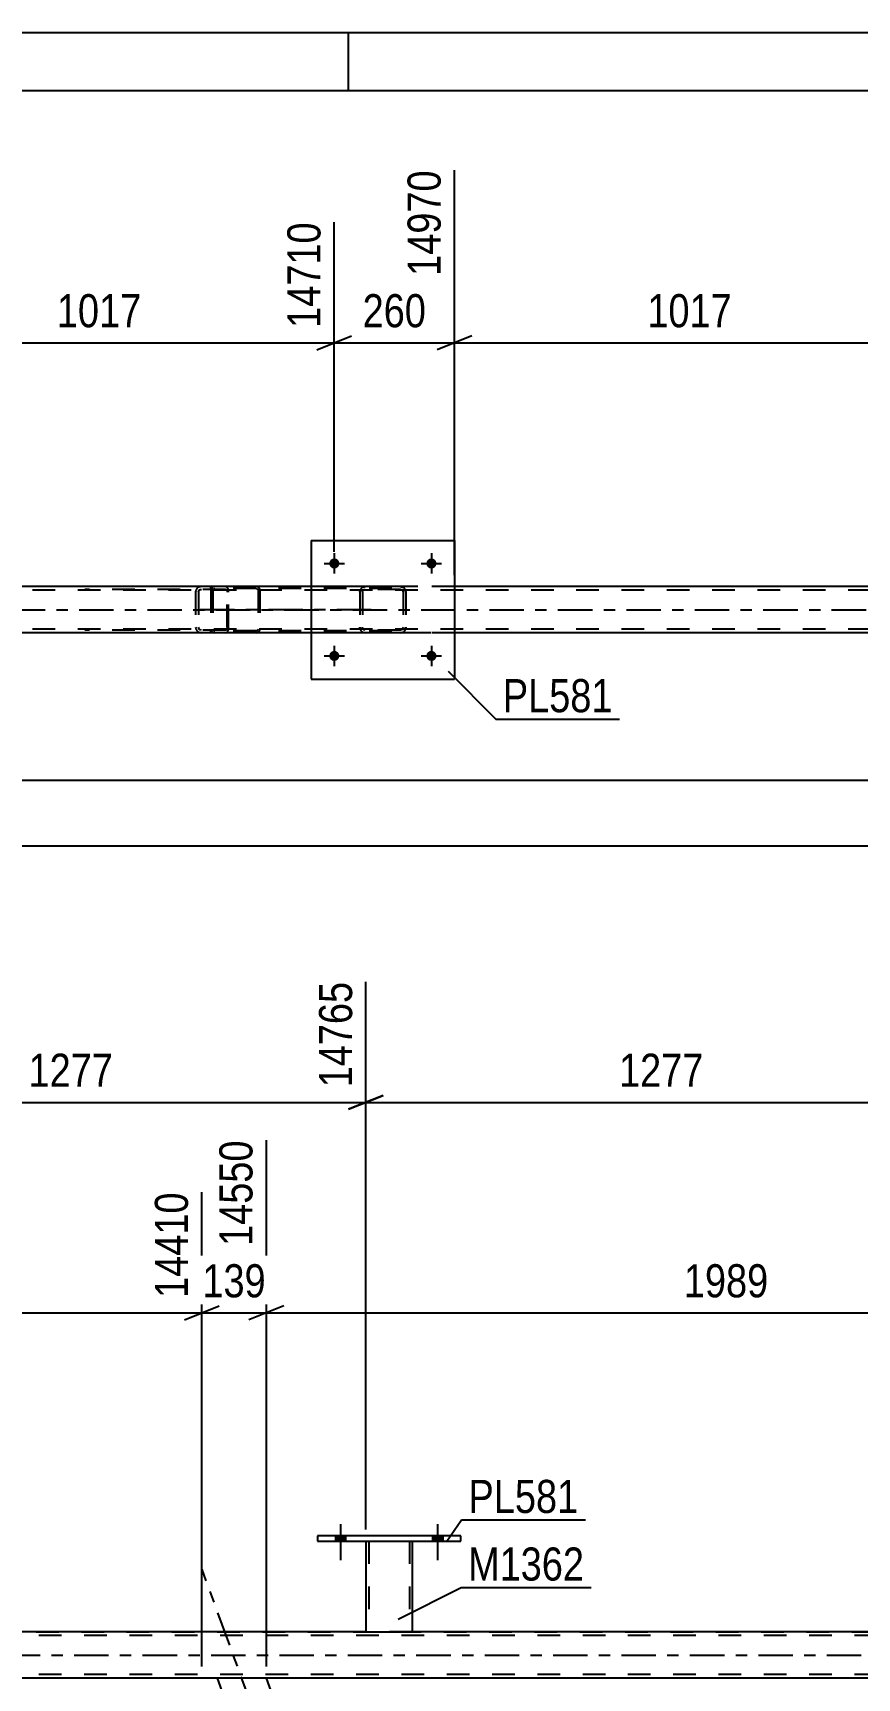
# Model space of a CAD drawing. Header units: millimetres. Extents: x 0 to 841, y 0 to 594.
# Drawn here: x 603.7 to 675, y 451.6 to 594 of the extents above; entities that cross this region are included whole.
import ezdxf

# ---------------------------------------------------------------- set-up
doc = ezdxf.new("R2010")
doc.units = ezdxf.units.MM
doc.linetypes.add('DXK_LINE_DOT2', pattern=[3.9198, 1.9599, -1.9599])
doc.linetypes.add('DXK_LINE_DOT3', pattern=[5.9187, 2.979, -0.9799, 0.9799, -0.9799])
doc.styles.add('Arial Narrow', font='ARIALN.TTF', dxfattribs={"height": 0.2})

# ---------------------------------------------------------------- blocks, each defined once
blk = doc.blocks.new('Unknown-814735583-1133')
at = {"color": 5, "linetype": 'Continuous'}
for p, q in [((841, 594), (0, 594)), ((631, 589), (631, 594)), ((836, 589), (5, 589))]:
    blk.add_line(p, q, dxfattribs=at)
blk = doc.blocks.new('Bolt-814735583-5156 - 5134')
at = {"linetype": 'Continuous'}
for points in [[(630.21, 548.09, -1), (629.33, 548.09, -1)], [(638.61, 548.09, -1), (637.73, 548.09, -1)]]:
    blk.add_hatch(color=1, dxfattribs=at).paths.add_polyline_path(points)
at = {"color": 1, "linetype": 'Continuous'}
for p, q in [((628.89, 548.09), (630.65, 548.09)), ((629.77, 548.97), (629.77, 547.21)), ((637.29, 548.09), (639.05, 548.09)), ((638.17, 548.97), (638.17, 547.21))]:
    blk.add_line(p, q, dxfattribs=at)
blk = doc.blocks.new('Bolt-814735583-5157 - 5134')
at = {"linetype": 'Continuous'}
for points in [[(630.21, 540.09, -1), (629.33, 540.09, -1)], [(638.61, 540.09, -1), (637.73, 540.09, -1)]]:
    blk.add_hatch(color=1, dxfattribs=at).paths.add_polyline_path(points)
at = {"color": 1, "linetype": 'Continuous'}
for p, q in [((629.77, 540.97), (629.77, 539.21)), ((638.17, 540.97), (638.17, 539.21)), ((628.89, 540.09), (630.65, 540.09)), ((637.29, 540.09), (639.05, 540.09))]:
    blk.add_line(p, q, dxfattribs=at)
blk = doc.blocks.new('Part-814735583-5229 - 5134')
at = {"color": 2, "linetype": 'Continuous'}
for p, q in [((627.77, 550.09), (627.77, 538.09)), ((627.77, 550.09), (640.17, 550.09)), ((640.17, 550.09), (640.17, 538.09)), ((627.77, 538.09), (640.17, 538.09))]:
    blk.add_line(p, q, dxfattribs=at)
blk = doc.blocks.new('Part-814735583-5230 - 5134')
at = {"color": 7, "linetype": 'DXK_LINE_DOT2'}
for p, q in [((631.97, 545.61), (632, 545.79)), ((632, 545.79), (631.97, 545.61)), ((631.97, 545.61), (631.97, 542.57)), ((632.21, 545.61), (632.22, 545.7)), ((632.21, 545.61), (632.21, 542.57)), ((632.22, 545.7), (632.28, 545.78)), ((632.26, 546.05), (632.45, 546.09)), ((632.45, 546.09), (632.26, 546.05)), ((632.28, 545.78), (632.35, 545.83)), ((632.35, 545.83), (632.45, 545.85)), ((635.49, 546.09), (632.45, 546.09)), ((635.49, 545.85), (632.45, 545.85)), ((635.49, 546.09), (635.67, 546.05)), ((635.67, 546.05), (635.49, 546.09)), ((635.49, 545.85), (635.58, 545.83)), ((635.58, 545.83), (635.66, 545.78)), ((635.66, 545.78), (635.71, 545.7)), ((635.71, 545.7), (635.73, 545.61)), ((635.73, 545.61), (635.73, 542.57)), ((635.93, 545.79), (635.97, 545.61)), ((635.97, 545.61), (635.93, 545.79)), ((635.97, 545.61), (635.97, 542.57)), ((632, 542.39), (631.97, 542.57)), ((631.97, 542.57), (632, 542.39)), ((632.22, 542.48), (632.21, 542.57)), ((632.28, 542.4), (632.22, 542.48)), ((632.35, 542.35), (632.28, 542.4)), ((635.66, 542.4), (635.58, 542.35)), ((635.71, 542.48), (635.66, 542.4)), ((635.73, 542.57), (635.71, 542.48)), ((635.97, 542.57), (635.93, 542.39)), ((635.93, 542.39), (635.97, 542.57)), ((632.45, 542.09), (632.26, 542.13)), ((632.26, 542.13), (632.45, 542.09)), ((632.45, 542.33), (632.35, 542.35)), ((635.49, 542.33), (632.45, 542.33)), ((635.49, 542.09), (632.45, 542.09)), ((635.58, 542.35), (635.49, 542.33)), ((635.67, 542.13), (635.49, 542.09)), ((635.49, 542.09), (635.67, 542.13))]:
    blk.add_line(p, q, dxfattribs=at)
at = {"color": 7, "linetype": 'DXK_LINE_DOT3'}
blk.add_line((633.97, 544.09), (633.97, 544.09), dxfattribs=at)
at = {"color": 7, "linetype": 'DXK_LINE_DOT2'}
for centre, start, end in [((632.45, 545.61), 112.5, 157.5), ((632.45, 545.61), 112.5, 157.5), ((635.49, 545.61), 22.5, 67.5), ((635.49, 545.61), 22.5, 67.5), ((632.45, 542.57), 202.5, 247.5), ((632.45, 542.57), 202.5, 247.5), ((635.49, 542.57), 292.5, 337.5), ((635.49, 542.57), 292.5, 337.5)]:
    blk.add_arc(centre, 0.48, start, end, dxfattribs=at)
blk = doc.blocks.new('Part-814735583-5274 - 5134')
at = {"color": 7, "linetype": 'DXK_LINE_DOT2'}
for p, q in [((620.36, 546.09), (608.2, 546.09)), ((620.36, 545.85), (608.2, 545.85)), ((617.8, 545.75), (617.77, 545.61)), ((617.77, 545.61), (617.77, 542.57)), ((617.81, 545.79), (617.8, 545.75)), ((618.02, 545.61), (618.04, 545.7)), ((618.02, 545.61), (618.02, 542.57)), ((618.04, 545.7), (618.09, 545.78)), ((618.27, 546.09), (618.08, 546.05)), ((618.09, 545.78), (618.17, 545.83)), ((618.17, 545.83), (618.27, 545.85)), ((619.09, 545.85), (619.09, 546.09)), ((620.47, 546.05), (620.36, 546.09)), ((620.36, 545.85), (620.41, 545.83)), ((620.41, 545.83), (620.46, 545.78)), ((620.46, 545.78), (620.49, 545.7)), ((620.55, 545.95), (620.47, 546.05)), ((620.49, 545.7), (620.5, 545.61)), ((620.5, 542.57), (620.5, 545.61)), ((620.61, 545.79), (620.55, 545.95)), ((620.63, 545.61), (620.61, 545.79)), ((620.63, 542.57), (620.63, 545.61)), ((617.77, 542.57), (617.79, 542.49)), ((617.79, 542.49), (617.81, 542.39)), ((618.04, 542.48), (618.02, 542.57)), ((618.09, 542.4), (618.04, 542.48)), ((618.17, 542.35), (618.09, 542.4)), ((620.46, 542.4), (620.41, 542.35)), ((620.49, 542.48), (620.46, 542.4)), ((620.5, 542.57), (620.49, 542.48)), ((620.55, 542.23), (620.61, 542.39)), ((620.61, 542.39), (620.63, 542.57)), ((620.36, 542.33), (608.2, 542.33)), ((620.36, 542.09), (608.2, 542.09)), ((618.08, 542.13), (618.27, 542.09)), ((618.27, 542.33), (618.17, 542.35)), ((619.09, 542.09), (619.09, 542.33)), ((620.41, 542.35), (620.36, 542.33)), ((620.36, 542.09), (620.47, 542.13)), ((620.47, 542.13), (620.55, 542.23))]:
    blk.add_line(p, q, dxfattribs=at)
for centre, start, end in [((618.26, 545.6), 111.1941, 156.1506), ((618.26, 542.59), 203.8494, 248.8059)]:
    blk.add_arc(centre, 0.492, start, end, dxfattribs=at)
blk = doc.blocks.new('Part-814735583-5301 - 5134')
at = {"color": 7, "linetype": 'DXK_LINE_DOT2'}
for p, q in [((619.11, 545.89), (619.09, 545.77)), ((619.09, 545.77), (619.09, 542.41)), ((619.26, 545.77), (619.27, 545.83)), ((619.26, 545.77), (619.26, 542.41)), ((619.27, 545.83), (619.31, 545.88)), ((619.43, 546.09), (619.3, 546.07)), ((619.31, 545.88), (619.36, 545.92)), ((619.36, 545.92), (619.43, 545.93)), ((634.75, 546.09), (619.43, 546.09)), ((634.75, 545.93), (619.43, 545.93)), ((623.13, 546.07), (623, 546.09)), ((623, 545.93), (623.07, 545.92)), ((623.07, 545.92), (623.09, 545.9)), ((623.09, 545.9), (623.12, 545.88)), ((623.12, 545.88), (623.16, 545.83)), ((623.16, 545.83), (623.17, 545.77)), ((623.17, 545.77), (623.17, 542.41)), ((623.34, 545.77), (623.32, 545.89)), ((623.34, 545.77), (623.34, 542.41)), ((619.09, 542.41), (619.11, 542.29)), ((619.27, 542.35), (619.26, 542.41)), ((623.17, 542.41), (623.16, 542.35)), ((623.32, 542.29), (623.34, 542.41)), ((619.31, 542.3), (619.27, 542.35)), ((619.3, 542.11), (619.43, 542.09)), ((619.31, 542.3), (619.34, 542.28)), ((619.34, 542.28), (619.36, 542.26)), ((619.36, 542.26), (619.43, 542.25)), ((634.75, 542.25), (619.43, 542.25)), ((634.75, 542.09), (619.43, 542.09)), ((623.07, 542.26), (623, 542.25)), ((623, 542.09), (623.13, 542.11)), ((623.12, 542.3), (623.07, 542.26)), ((623.16, 542.35), (623.12, 542.3))]:
    blk.add_line(p, q, dxfattribs=at)
at = {"color": 7, "linetype": 'DXK_LINE_DOT3'}
blk.add_line((632.97, 544.09), (617.79, 544.09), dxfattribs=at)
at = {"color": 7, "linetype": 'DXK_LINE_DOT2'}
for centre, start, end in [((619.41, 545.76), 110.7583, 155.68), ((623.01, 545.76), 24.32, 69.2417), ((619.41, 542.42), 204.32, 249.2417), ((623.01, 542.42), 290.7583, 335.68)]:
    blk.add_arc(centre, 0.331, start, end, dxfattribs=at)
blk = doc.blocks.new('Part-814735583-5334 - 5134')
at = {"color": 7, "linetype": 'DXK_LINE_DOT2'}
for p, q in [((762.42, 545.77), (98.68, 545.77)), ((762.42, 546.09), (116.96, 546.09)), ((640.17, 546.09), (627.77, 546.09)), ((762.42, 542.41), (98.68, 542.41)), ((759.62, 542.09), (116.96, 542.09)), ((640.17, 542.09), (627.77, 542.09))]:
    blk.add_line(p, q, dxfattribs=at)
at = {"color": 2, "linetype": 'Continuous'}
for p, q in [((627.77, 546.09), (589.09, 546.09)), ((678.85, 546.09), (640.17, 546.09)), ((627.77, 542.09), (589.09, 542.09)), ((678.85, 542.09), (640.17, 542.09))]:
    blk.add_line(p, q, dxfattribs=at)
at = {"color": 7, "linetype": 'DXK_LINE_DOT3'}
blk.add_line((98.68, 544.09), (762.42, 544.09), dxfattribs=at)
blk = doc.blocks.new('Bolt-814735583-3321 - 3299')
at = {"linetype": 'Continuous'}
for points in [[(629.87, 463.48), (630.75, 463.48), (630.75, 463.96), (629.87, 463.96)], [(638.27, 463.48), (639.15, 463.48), (639.15, 463.96), (638.27, 463.96)]]:
    blk.add_hatch(color=1, dxfattribs=at).paths.add_polyline_path(points)
at = {"color": 1, "linetype": 'Continuous'}
for p, q in [((630.31, 464.96), (630.31, 461.84)), ((638.71, 464.96), (638.71, 461.84)), ((629.87, 463.96), (629.87, 463.48)), ((630.75, 463.96), (630.75, 463.48)), ((638.27, 463.96), (638.27, 463.48)), ((639.15, 463.96), (639.15, 463.48))]:
    blk.add_line(p, q, dxfattribs=at)
blk = doc.blocks.new('Bolt-814735583-3322 - 3299')
at = {"linetype": 'Continuous'}
for points in [[(629.87, 463.48), (630.75, 463.48), (630.75, 463.96), (629.87, 463.96)], [(638.27, 463.48), (639.15, 463.48), (639.15, 463.96), (638.27, 463.96)]]:
    blk.add_hatch(color=1, dxfattribs=at).paths.add_polyline_path(points)
at = {"color": 1, "linetype": 'Continuous'}
for p, q in [((630.31, 464.96), (630.31, 461.84)), ((638.71, 464.96), (638.71, 461.84)), ((629.87, 463.96), (629.87, 463.48)), ((630.75, 463.96), (630.75, 463.48)), ((638.27, 463.96), (638.27, 463.48)), ((639.15, 463.96), (639.15, 463.48))]:
    blk.add_line(p, q, dxfattribs=at)
blk = doc.blocks.new('Part-814735583-3468 - 3299')
at = {"color": 2, "linetype": 'Continuous'}
for p, q in [((628.31, 463.96), (628.31, 463.48)), ((640.71, 463.96), (628.31, 463.96)), ((628.31, 463.48), (640.71, 463.48)), ((640.71, 463.48), (640.71, 463.96))]:
    blk.add_line(p, q, dxfattribs=at)
blk = doc.blocks.new('Part-814735583-3473 - 3299')
at = {"color": 7, "linetype": 'DXK_LINE_DOT2'}
for p, q in [((632.51, 463.49), (636.51, 463.49)), ((632.51, 463.48), (632.51, 463.49)), ((632.51, 463.49), (632.51, 463.48)), ((632.75, 463.49), (632.75, 455.64)), ((636.27, 463.49), (636.27, 455.64)), ((636.51, 463.49), (636.51, 463.48)), ((636.51, 463.48), (636.51, 463.49)), ((636.22, 455.64), (636.25, 455.64)), ((636.22, 455.64), (636.25, 455.64)), ((636.25, 455.64), (636.27, 455.64)), ((636.25, 455.64), (636.27, 455.64))]:
    blk.add_line(p, q, dxfattribs=at)
at = {"color": 2, "linetype": 'Continuous'}
for p, q in [((632.51, 463.48), (632.51, 455.64)), ((636.51, 463.48), (636.51, 455.64)), ((632.51, 455.64), (636.51, 455.64))]:
    blk.add_line(p, q, dxfattribs=at)
blk = doc.blocks.new('Part-814735583-3633 - 3299')
at = {"color": 7, "linetype": 'DXK_LINE_DOT2'}
for p, q in [((172.79, 455.64), (762.97, 455.64)), ((636.51, 455.64), (632.51, 455.64)), ((762.97, 455.32), (56.83, 455.32)), ((762.97, 451.96), (56.83, 451.96)), ((623.89, 451.64), (618.31, 451.64))]:
    blk.add_line(p, q, dxfattribs=at)
at = {"color": 2, "linetype": 'Continuous'}
for p, q in [((632.51, 455.64), (585.43, 455.64)), ((683.59, 455.64), (636.51, 455.64)), ((618.31, 451.64), (538.76, 451.64)), ((703.45, 451.64), (623.89, 451.64))]:
    blk.add_line(p, q, dxfattribs=at)
at = {"color": 7, "linetype": 'DXK_LINE_DOT3'}
blk.add_line((56.83, 453.64), (762.97, 453.64), dxfattribs=at)
blk = doc.blocks.new('Part-814735583-3549 - 3299')
at = {"color": 7, "linetype": 'DXK_LINE_DOT3'}
blk.add_line((669.3, 321.02), (618.34, 461.04), dxfattribs=at)
at = {"color": 2, "linetype": 'Continuous'}
for p, q in [((623.89, 451.64), (619.63, 451.64)), ((666.26, 335.24), (623.89, 451.64)), ((662, 335.24), (621.16, 447.44))]:
    blk.add_line(p, q, dxfattribs=at)
at = {"color": 7, "linetype": 'DXK_LINE_DOT2'}
for p, q in [((619.63, 451.64), (621.16, 447.44)), ((663.92, 330.42), (619.8, 451.64)), ((667.84, 330.42), (623.72, 451.64)), ((663.75, 330.42), (662, 335.24)), ((668.01, 330.42), (666.26, 335.24)), ((668.01, 330.42), (663.75, 330.42))]:
    blk.add_line(p, q, dxfattribs=at)
blk = doc.blocks.new('StraightDimension-814735583-8632 - 5134')
at = {"color": 7, "linetype": 'Continuous'}
blk.add_line((56.76, 529.33), (762.42, 529.33), dxfattribs=at)
blk = doc.blocks.new('StraightDimension-814735583-5843 - 5134')
at = {"color": 7, "linetype": 'Continuous'}
for p, q in [((640.17, 547.09), (640.17, 582.12)), ((680.85, 549.09), (680.85, 577.62)), ((641.67, 567.78), (638.67, 566.58)), ((640.17, 567.18), (680.85, 567.18)), ((679.35, 566.58), (682.35, 567.78))]:
    blk.add_line(p, q, dxfattribs=at)
at = {"color": 0}
blk.add_wipeout([(664.76, 567.93), (664.76, 572.13), (656.25, 572.13), (656.25, 567.93)], dxfattribs=at)
at = {"color": 3, "style": 'Arial Narrow'}
blk.add_text('1017', height=2.863, dxfattribs=at).set_placement((656.85, 568.53))
at = {"color": 0, "linetype": 'Continuous'}
blk.add_wipeout([(680.25, 578.22), (676.05, 578.22), (676.05, 567.88), (680.25, 567.88)], dxfattribs=at)
at = {"color": 3, "linetype": 'Continuous', "style": 'Arial Narrow'}
blk.add_text('15987', height=2.863, rotation=90.0002, dxfattribs=at).set_placement((679.65, 568.48))
blk = doc.blocks.new('StraightDimension-814735583-5807 - 5134')
at = {"color": 7, "linetype": 'Continuous'}
for p, q in [((589.09, 547.09), (589.09, 582.12)), ((629.77, 549.09), (629.77, 577.62)), ((590.59, 567.78), (587.59, 566.58)), ((589.09, 567.18), (629.77, 567.18)), ((628.27, 566.58), (631.27, 567.78))]:
    blk.add_line(p, q, dxfattribs=at)
at = {"color": 0}
blk.add_wipeout([(613.68, 567.93), (613.68, 572.13), (605.17, 572.13), (605.17, 567.93)], dxfattribs=at)
at = {"color": 3, "style": 'Arial Narrow'}
blk.add_text('1017', height=2.863, dxfattribs=at).set_placement((605.77, 568.53))
at = {"color": 0, "linetype": 'Continuous'}
blk.add_wipeout([(629.17, 578.22), (624.97, 578.22), (624.97, 567.88), (629.17, 567.88)], dxfattribs=at)
at = {"color": 3, "linetype": 'Continuous', "style": 'Arial Narrow'}
blk.add_text('14710', height=2.863, rotation=90.0002, dxfattribs=at).set_placement((628.57, 568.48))
blk = doc.blocks.new('StraightDimension-814735583-5825 - 5134')
at = {"color": 7, "linetype": 'Continuous'}
for p, q in [((640.17, 547.09), (640.17, 582.12)), ((629.77, 549.09), (629.77, 577.62)), ((628.27, 566.58), (631.27, 567.78)), ((629.77, 567.18), (640.17, 567.18)), ((641.67, 567.78), (638.67, 566.58))]:
    blk.add_line(p, q, dxfattribs=at)
at = {"color": 0}
blk.add_wipeout([(638.31, 567.93), (638.31, 572.13), (631.62, 572.13), (631.62, 567.93)], dxfattribs=at)
at = {"color": 3, "style": 'Arial Narrow'}
blk.add_text('260', height=2.863, dxfattribs=at).set_placement((632.22, 568.53))
at = {"color": 0, "linetype": 'Continuous'}
blk.add_wipeout([(639.57, 582.72), (635.37, 582.72), (635.37, 572.38), (639.57, 572.38)], dxfattribs=at)
at = {"color": 3, "linetype": 'Continuous', "style": 'Arial Narrow'}
blk.add_text('14970', height=2.863, rotation=90.0002, dxfattribs=at).set_placement((638.97, 572.98))
blk = doc.blocks.new('StraightDimension-814735583-10466 - 5134')
at = {"color": 7, "linetype": 'Continuous'}
blk.add_line((56.12, 523.66), (763.06, 523.66), dxfattribs=at)
blk = doc.blocks.new('StraightDimension-814735583-4511 - 3299')
at = {"color": 7, "linetype": 'Continuous'}
for p, q in [((623.89, 452.64), (623.89, 498.18)), ((703.45, 452.64), (703.45, 493.68)), ((625.39, 483.84), (622.39, 482.64)), ((623.89, 483.24), (703.45, 483.24)), ((701.95, 482.64), (704.95, 483.84))]:
    blk.add_line(p, q, dxfattribs=at)
at = {"color": 0}
blk.add_wipeout([(667.93, 483.99), (667.93, 488.19), (659.41, 488.19), (659.41, 483.99)], dxfattribs=at)
at = {"color": 3, "style": 'Arial Narrow'}
blk.add_text('1989', height=2.863, dxfattribs=at).set_placement((660.01, 484.59))
at = {"color": 0, "linetype": 'Continuous'}
blk.add_wipeout([(702.85, 494.28), (698.65, 494.28), (698.65, 483.94), (702.85, 483.94)], dxfattribs=at)
at = {"color": 3, "linetype": 'Continuous', "style": 'Arial Narrow'}
blk.add_text('16539', height=2.863, rotation=90.0002, dxfattribs=at).set_placement((702.25, 484.54))
blk = doc.blocks.new('StraightDimension-814735583-4128 - 3299')
at = {"color": 7, "linetype": 'Continuous'}
for p, q in [((581.43, 464.49), (581.43, 511.9)), ((632.51, 464.49), (632.51, 511.9)), ((582.93, 502.06), (579.93, 500.86)), ((581.43, 501.46), (632.51, 501.46)), ((631.01, 500.86), (634.01, 502.06))]:
    blk.add_line(p, q, dxfattribs=at)
at = {"color": 0}
blk.add_wipeout([(611.23, 502.21), (611.23, 506.41), (602.72, 506.41), (602.72, 502.21)], dxfattribs=at)
at = {"color": 3, "style": 'Arial Narrow'}
blk.add_text('1277', height=2.863, dxfattribs=at).set_placement((603.32, 502.81))
at = {"color": 0, "linetype": 'Continuous'}
blk.add_wipeout([(631.91, 512.5), (627.71, 512.5), (627.71, 502.15), (631.91, 502.15)], dxfattribs=at)
at = {"color": 3, "linetype": 'Continuous', "style": 'Arial Narrow'}
blk.add_text('14765', height=2.863, rotation=90.0002, dxfattribs=at).set_placement((631.31, 502.76))
blk = doc.blocks.new('StraightDimension-814735583-4138 - 3299')
at = {"color": 7, "linetype": 'Continuous'}
for p, q in [((632.51, 464.49), (632.51, 511.9)), ((683.59, 464.49), (683.59, 511.9)), ((634.01, 502.06), (631.01, 500.86)), ((632.51, 501.46), (683.59, 501.46)), ((682.09, 500.86), (685.09, 502.06))]:
    blk.add_line(p, q, dxfattribs=at)
at = {"color": 0}
blk.add_wipeout([(662.31, 502.21), (662.31, 506.41), (653.8, 506.41), (653.8, 502.21)], dxfattribs=at)
at = {"color": 3, "style": 'Arial Narrow'}
blk.add_text('1277', height=2.863, dxfattribs=at).set_placement((654.4, 502.81))
at = {"color": 0, "linetype": 'Continuous'}
blk.add_wipeout([(682.99, 512.5), (678.79, 512.5), (678.79, 502.15), (682.99, 502.15)], dxfattribs=at)
at = {"color": 3, "linetype": 'Continuous', "style": 'Arial Narrow'}
blk.add_text('16042', height=2.863, rotation=90.0002, dxfattribs=at).set_placement((682.39, 502.76))
blk = doc.blocks.new('StraightDimension-814735583-4463 - 3299')
at = {"color": 7, "linetype": 'Continuous'}
for p, q in [((538.76, 452.64), (538.76, 498.18)), ((618.31, 452.64), (618.31, 493.68)), ((540.26, 483.84), (537.26, 482.64)), ((538.76, 483.24), (618.31, 483.24)), ((616.81, 482.64), (619.81, 483.84))]:
    blk.add_line(p, q, dxfattribs=at)
at = {"color": 0}
blk.add_wipeout([(582.79, 483.99), (582.79, 488.19), (574.28, 488.19), (574.28, 483.99)], dxfattribs=at)
at = {"color": 3, "style": 'Arial Narrow'}
blk.add_text('1989', height=2.863, dxfattribs=at).set_placement((574.88, 484.59))
at = {"color": 0, "linetype": 'Continuous'}
blk.add_wipeout([(617.71, 494.28), (613.51, 494.28), (613.51, 483.94), (617.71, 483.94)], dxfattribs=at)
at = {"color": 3, "linetype": 'Continuous', "style": 'Arial Narrow'}
blk.add_text('14410', height=2.863, rotation=90.0002, dxfattribs=at).set_placement((617.11, 484.54))
blk = doc.blocks.new('StraightDimension-814735583-4487 - 3299')
at = {"color": 7, "linetype": 'Continuous'}
for p, q in [((623.89, 452.64), (623.89, 498.18)), ((618.31, 452.64), (618.31, 493.68)), ((616.81, 482.64), (619.81, 483.84)), ((618.31, 483.24), (623.89, 483.24)), ((625.39, 483.84), (622.39, 482.64))]:
    blk.add_line(p, q, dxfattribs=at)
at = {"color": 0}
blk.add_wipeout([(624.44, 483.99), (624.44, 488.19), (617.76, 488.19), (617.76, 483.99)], dxfattribs=at)
at = {"color": 3, "style": 'Arial Narrow'}
blk.add_text('139', height=2.863, dxfattribs=at).set_placement((618.36, 484.59))
at = {"color": 0, "linetype": 'Continuous'}
blk.add_wipeout([(623.29, 498.78), (619.09, 498.78), (619.09, 488.44), (623.29, 488.44)], dxfattribs=at)
at = {"color": 3, "linetype": 'Continuous', "style": 'Arial Narrow'}
blk.add_text('14550', height=2.863, rotation=90.0002, dxfattribs=at).set_placement((622.69, 489.04))
blk = doc.blocks.new('Mark-814735583-5225 - 5134')
at = {"color": 0}
blk.add_wipeout([(653.85, 535.22), (653.85, 538.22), (644.35, 538.22), (644.35, 535.22)], dxfattribs=at)
blk.add_wipeout([(653.85, 535.22), (653.85, 538.22), (644.35, 538.22), (644.35, 535.22)], dxfattribs=at)
at = {"color": 30, "linetype": 'Continuous'}
for p, q in [((639.61, 538.78), (643.75, 534.62)), ((643.75, 534.62), (654.45, 534.62))]:
    blk.add_line(p, q, dxfattribs=at)
at = {"color": 3, "style": 'Arial Narrow'}
blk.add_text('PL581', height=2.863, dxfattribs=at).set_placement((644.35, 535.22))
blk = doc.blocks.new('Mark-814735583-3464 - 3299')
at = {"color": 0}
blk.add_wipeout([(650.89, 465.93), (650.89, 468.93), (641.38, 468.93), (641.38, 465.93)], dxfattribs=at)
blk.add_wipeout([(650.89, 465.93), (650.89, 468.93), (641.38, 468.93), (641.38, 465.93)], dxfattribs=at)
at = {"color": 30, "linetype": 'Continuous'}
for p, q in [((639.51, 463.48), (640.78, 465.33)), ((640.78, 465.33), (651.49, 465.33))]:
    blk.add_line(p, q, dxfattribs=at)
at = {"color": 3, "style": 'Arial Narrow'}
blk.add_text('PL581', height=2.863, dxfattribs=at).set_placement((641.38, 465.93))
blk = doc.blocks.new('Mark-814735583-3469 - 3299')
at = {"color": 0}
blk.add_wipeout([(651.39, 460.08), (651.39, 463.08), (641.34, 463.08), (641.34, 460.08)], dxfattribs=at)
blk.add_wipeout([(651.39, 460.08), (651.39, 463.08), (641.34, 463.08), (641.34, 460.08)], dxfattribs=at)
at = {"color": 30, "linetype": 'Continuous'}
for p, q in [((635.29, 456.75), (640.74, 459.48)), ((640.74, 459.48), (651.99, 459.48))]:
    blk.add_line(p, q, dxfattribs=at)
at = {"color": 3, "style": 'Arial Narrow'}
blk.add_text('M1362', height=2.863, dxfattribs=at).set_placement((641.34, 460.08))

msp = doc.modelspace()

# ---------------------------------------------------------------- block references
for name in ['Unknown-814735583-1133', 'Part-814735583-5229 - 5134', 'Bolt-814735583-5156 - 5134', 'Part-814735583-5334 - 5134', 'Part-814735583-5274 - 5134', 'Part-814735583-5301 - 5134', 'Part-814735583-5230 - 5134', 'Bolt-814735583-5157 - 5134', 'Bolt-814735583-3321 - 3299', 'Bolt-814735583-3322 - 3299', 'Part-814735583-3468 - 3299', 'Part-814735583-3473 - 3299', 'Part-814735583-3549 - 3299', 'Part-814735583-3633 - 3299']:
    msp.add_blockref(name, (0, 0))

# ---------------------------------------------------------------- next in the draw order: block references
for name in ['StraightDimension-814735583-5807 - 5134', 'StraightDimension-814735583-5843 - 5134', 'StraightDimension-814735583-8632 - 5134', 'StraightDimension-814735583-4511 - 3299']:
    msp.add_blockref(name, (0, 0))

# ---------------------------------------------------------------- next in the draw order: block references
for name in ['StraightDimension-814735583-5825 - 5134', 'StraightDimension-814735583-10466 - 5134', 'StraightDimension-814735583-4128 - 3299']:
    msp.add_blockref(name, (0, 0))

# ---------------------------------------------------------------- next in the draw order: block references
for name in ['Mark-814735583-5225 - 5134', 'StraightDimension-814735583-4138 - 3299', 'StraightDimension-814735583-4463 - 3299']:
    msp.add_blockref(name, (0, 0))

# ---------------------------------------------------------------- next in the draw order: block references
for name in ['StraightDimension-814735583-4487 - 3299', 'Mark-814735583-3464 - 3299']:
    msp.add_blockref(name, (0, 0))

# ---------------------------------------------------------------- next in the draw order: block references
msp.add_blockref('Mark-814735583-3469 - 3299', (0, 0))

doc.saveas('drawing.dxf')
